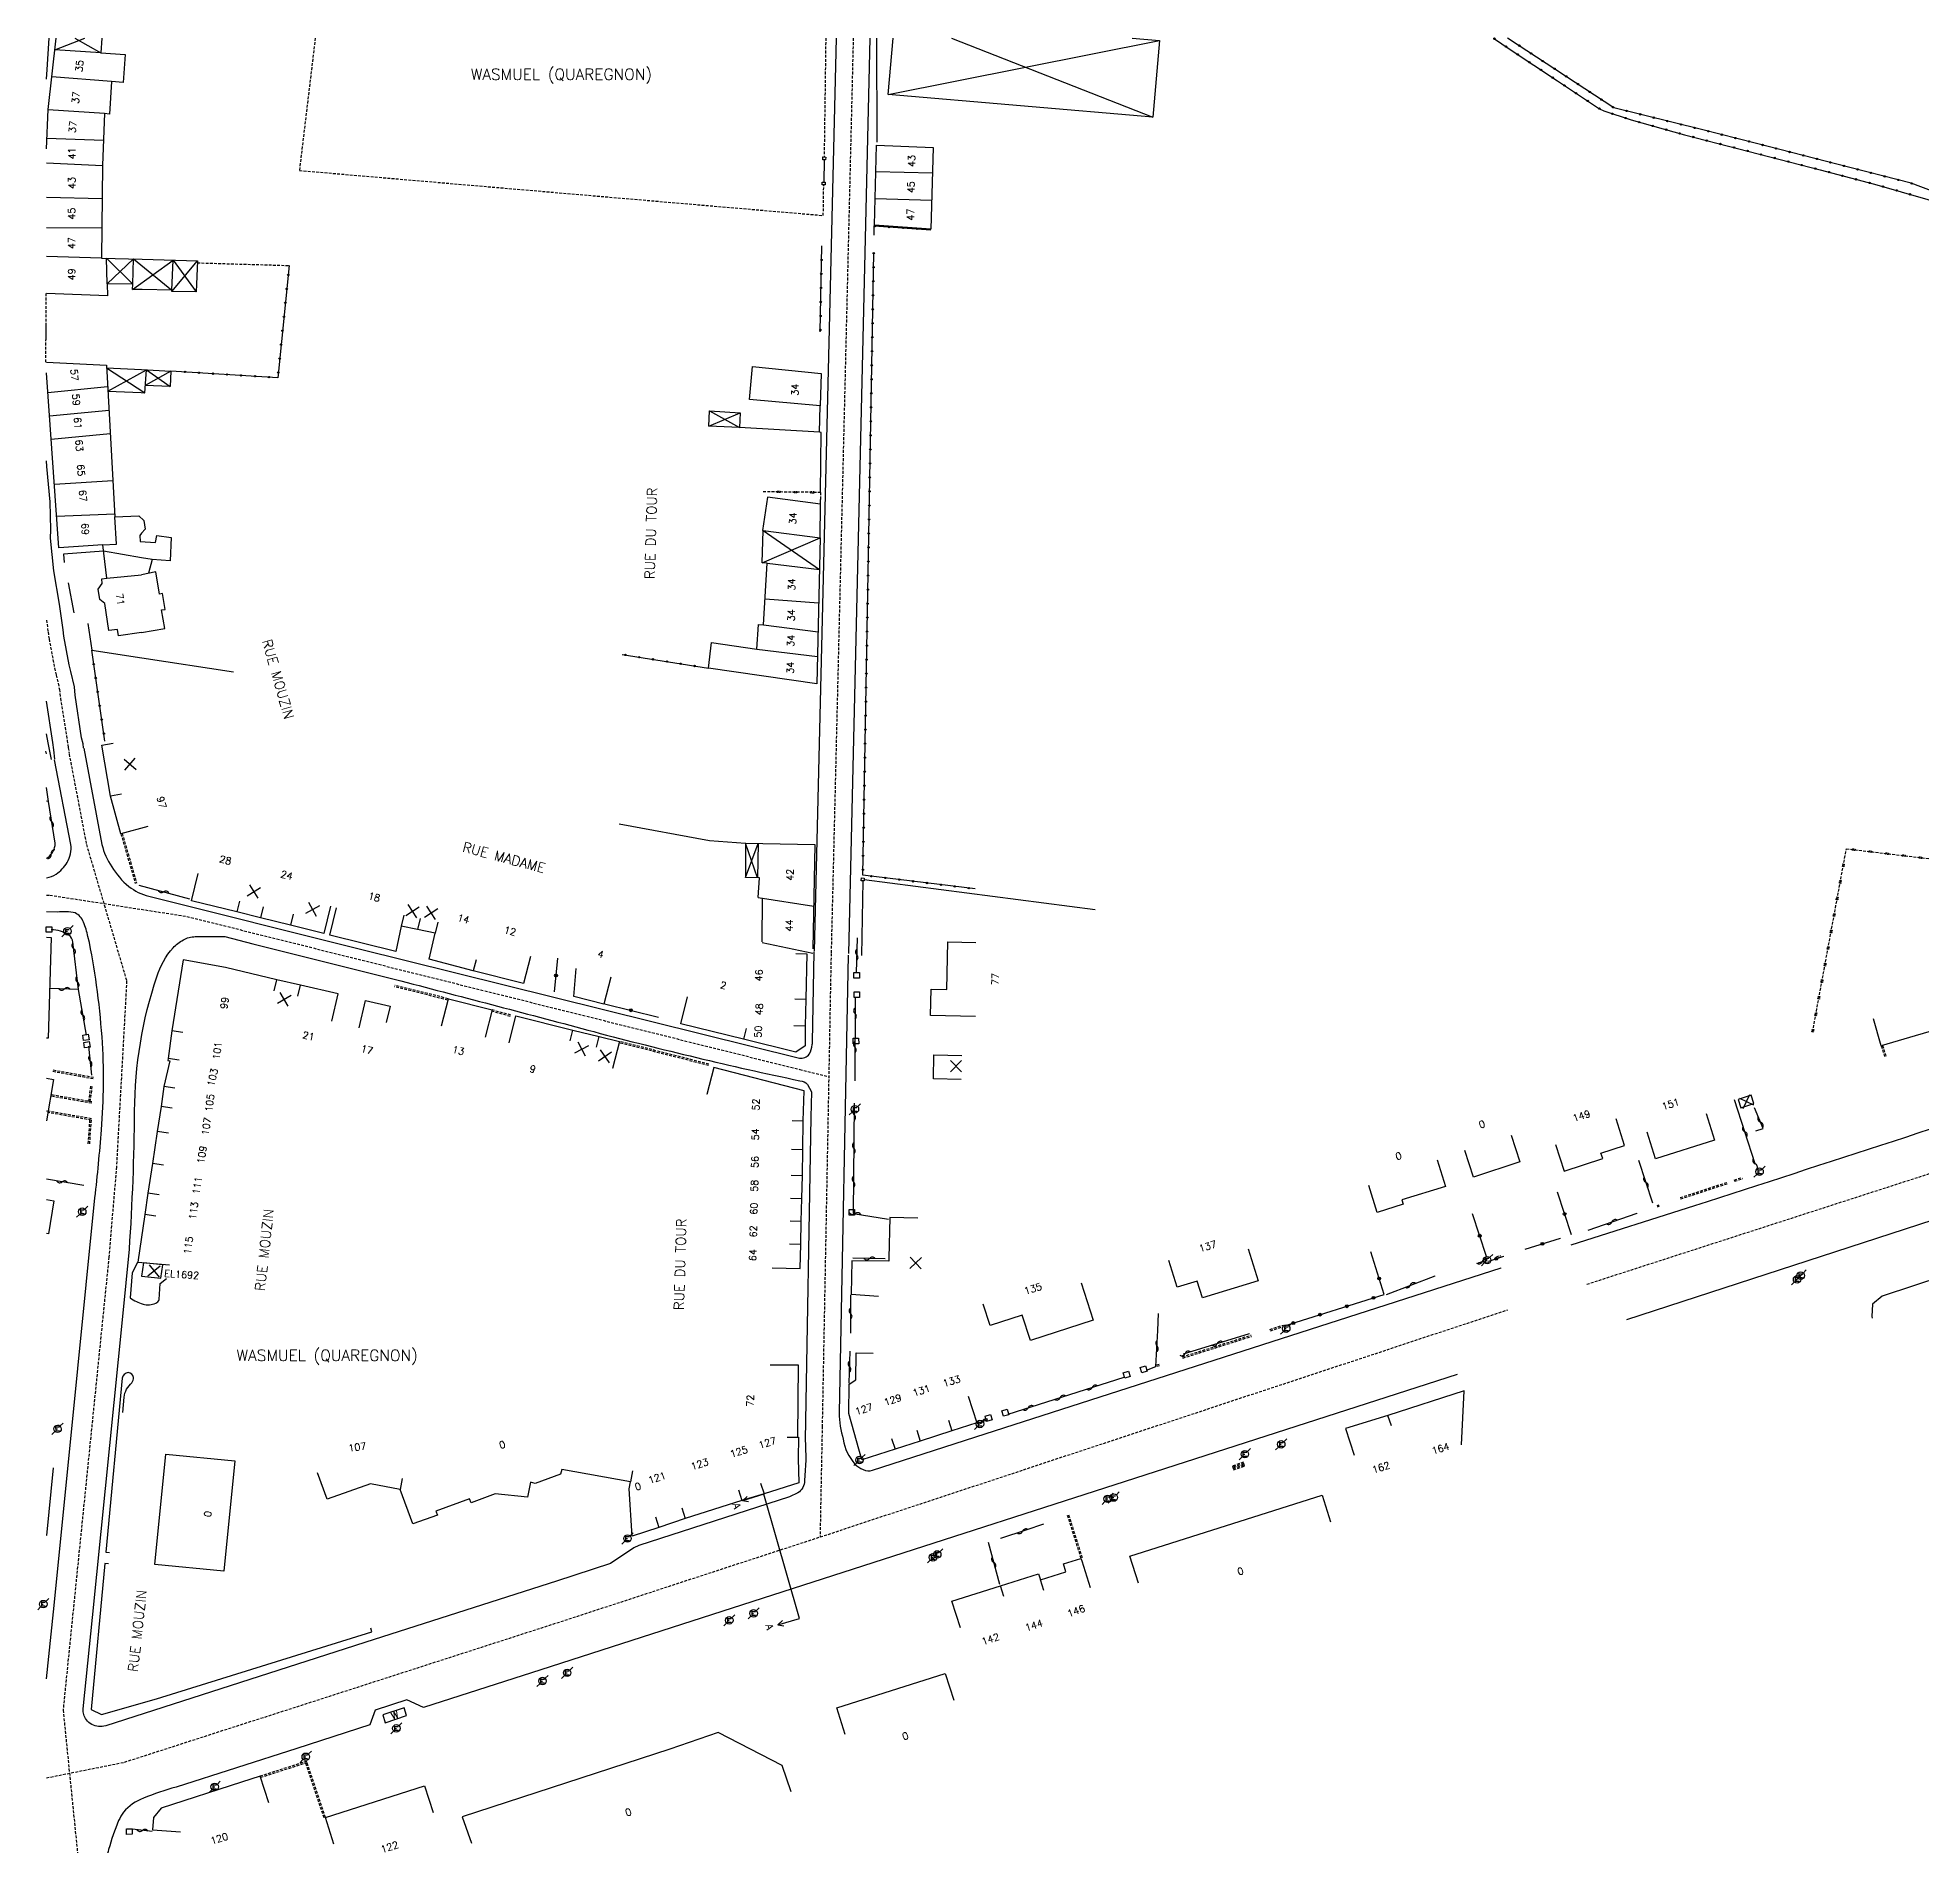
# Model space of a CAD drawing. Header units: millimetres. Extents: x 112998 to 114000, y 125000 to 126000.
# Drawn here: x 112998.4 to 113334.6, y 125677.4 to 126000.1 of the extents above; entities that cross this region are included whole.
import ezdxf
from ezdxf.enums import TextEntityAlignment as Align

# ---------------------------------------------------------------- set-up
doc = ezdxf.new("R2010")
doc.units = ezdxf.units.MM
doc.linetypes.add('DASHED', pattern=[0.75, 0.5, -0.25])
doc.layers.get('0').update_dxf_attribs({"linetype": 'CONTINUOUS'})
for name, color, linetype in [('W0001', 6, 'DASHED'), ('W0008', 7, 'CONTINUOUS'), ('W0100', 7, 'CONTINUOUS'), ('W0112', 1, 'DASHED'), ('W0310', 3, 'CONTINUOUS'), ('W0322', 7, 'CONTINUOUS'), ('W0471', 7, 'CONTINUOUS'), ('W0980', 7, 'CONTINUOUS'), ('W0984', 7, 'CONTINUOUS'), ('W0989', 7, 'CONTINUOUS'), ('W0991', 7, 'CONTINUOUS'), ('W1102', 7, 'CONTINUOUS')]:
    doc.layers.add(name, color=color, linetype=linetype)
doc.styles.get("Standard").update_dxf_attribs({"font": 'romans.shx', "width": 0.85})

# ---------------------------------------------------------------- blocks, each defined once
blk = doc.blocks.new('t991o')
at = {"color": 0, "linetype": 'Continuous'}
for p, q in [((-1, 1), (1, -1)), ((-1, -1), (1, 1))]:
    blk.add_line(p, q, dxfattribs=at)
blk = doc.blocks.new('t310o')
at = {"color": 0, "linetype": 'Continuous'}
for centre, start, end in [((-0.5, 0.38), 216.8699, 323.1304), ((0.5, -0.37), 36.8699, 143.1303)]:
    blk.add_arc(centre, 0.625, start, end, dxfattribs=at)
blk = doc.blocks.new('t322o')
at = {"color": 0, "linetype": 'Continuous'}
for radius in [0.25, 0.15]:
    blk.add_circle((0, 0), radius, dxfattribs=at)
blk = doc.blocks.new('T471')
for p, q in [((-0.333334, 0.333334), (-0.333334, -0.333334)), ((-0.333334, 0.333334), (0.333334, 0.333334)), ((-0.333334, 0), (0, 0)), ((0.500001, 0.500001), (1.000002, 1.000002)), ((-0.500001, -0.500001), (-1.000002, -1.000002)), ((-0.333334, -0.333334), (0.333334, -0.333334))]:
    blk.add_line(p, q)
blk.add_ellipse((0, 0), major_axis=(0.471405, 0.471405), ratio=1, start_param=5.4977871438, end_param=11.780972451)
blk = doc.blocks.new('t112o')
at = {"color": 0, "linetype": 'Continuous'}
for p, q in [((-0.5, 0.5), (0.5, 0.5)), ((-0.5, -0.5), (-0.5, 0.5)), ((0.5, 0.5), (0.5, -0.5)), ((0.5, -0.5), (-0.5, -0.5))]:
    blk.add_line(p, q, dxfattribs=at)
blk = doc.blocks.new('OH01')
at = {"layer": 'W0322', "color": 0}
for radius in [0.25, 0.15]:
    blk.add_circle((0, 0), radius, dxfattribs=at)
blk = doc.blocks.new('OH02')
at = {"layer": 'W0112', "color": 0}
for p, q in [((-0.5, 0.25), (0.5, 0.25)), ((-0.5, -0.25), (-0.5, 0.25)), ((0.5, 0.25), (0.5, -0.25)), ((0.5, -0.25), (-0.5, -0.25))]:
    blk.add_line(p, q, dxfattribs=at)

msp = doc.modelspace()

# ---------------------------------------------------------------- linework, layer by layer
at = {"layer": 'W0001'}
for points in [[(113143.89, 126000), (113139.95, 125836.72)], [(113000, 125896.17), (113000.28, 125894.05)], [(113000.28, 125894.05), (113000.46, 125892.79)], [(113000.46, 125892.79), (113001.43, 125887.61)], [(113001.43, 125887.61), (113001.71, 125886.34)], [(113001.71, 125886.34), (113002.32, 125883.78)], [(113002.32, 125883.78), (113002.49, 125882.21)], [(113002.49, 125882.21), (113003.71, 125874.68)], [(113003.71, 125874.68), (113003.86, 125873.37)], [(113004.04, 125872.26), (113007.12, 125856.12), (113014.3, 125831.77), (113012.47, 125798.6), (113011.13, 125782.51), (113002.96, 125701.71), (113005.54, 125676.13), (113003.25, 125661.88), (113003.25, 125661.88)], [(113003.86, 125873.37), (113004.06, 125872.36)], [(113000, 125847.1), (113000.6, 125847.09), (113025.04, 125843.29), (113134.34, 125815.99), (113139.53, 125814.7), (113139.53, 125814.7)], [(113139.94, 125836.68), (113138.35, 125752.33), (113137.97, 125732.58), (113137.97, 125732.58)], [(113274.74, 125777.67), (113418.38, 125824.05), (113418.38, 125824.05)], [(113000, 125689.61), (113013.93, 125692.41), (113089.58, 125716.79), (113137.97, 125732.58), (113260.62, 125773.1)]]:
    msp.add_lwpolyline(points, dxfattribs=at)
at = {"layer": 'W0008'}
for points in [[(113000, 125992.67), (113000.15, 125994.41), (113000.5, 126000)], [(113140.83, 126000), (113136.94, 125837.08)], [(113146.85, 126000), (113143.04, 125836.65)], [(113006.59, 125873.37), (113006.54, 125874.07), (113006.23, 125875.13), (113005.13, 125882.79), (113005, 125884.22), (113004.34, 125886.97), (113004.07, 125888.19), (113003.11, 125893.29), (113002.95, 125894.42), (113002.35, 125899.02), (113001.33, 125904.93), (113000.73, 125910.8), (113000.75, 125912.23), (113000.66, 125917.25), (113000.08, 125923.54), (113000, 125924.57)], [(113001.49, 125871.35), (113001.29, 125873.01), (113001.14, 125874.32), (113000, 125881.67)], [(113000.9, 125871.26), (113000.31, 125874.25), (113000, 125875.86)], [(113418.32, 125815.72), (113281.83, 125771.3)], [(113000, 125732.88), (113000.05, 125732.87), (113001.24, 125744.89), (113001.24, 125744.89)], [(113131.27, 125717.68), (113130.45, 125716.92), (113134.29, 125718.02), (113127.94, 125740.23), (113124.13, 125739.04), (113124.96, 125739.79), (113124.96, 125739.79)], [(113125.23, 125738.83), (113124.13, 125739.04), (113124.13, 125739.04)], [(113011.05, 125727.79), (113010.4, 125727.86), (113007.96, 125701.83), (113009.81, 125700.89), (113019.61, 125703.69), (113058.05, 125715.68), (113057.86, 125716.29), (113057.86, 125716.29)], [(113130.45, 125716.92), (113131.54, 125716.71), (113131.54, 125716.71)]]:
    msp.add_lwpolyline(points, dxfattribs=at)
for points in [[(113000, 125850.18, 0.100964), (113001.7, 125850.84, 0.1269), (113003.67, 125852.92, 0.1744), (113004.33, 125856.14), (113001.44, 125871.22), (113001.44, 125871.22)], [(113006.65, 125873.29), (113009.9, 125856.11, 0.0958), (113011.64, 125852.14, 0.0848), (113014.68, 125848.65, 0.1037), (113018.25, 125846.89), (113055.53, 125837.55), (113134.31, 125818, 0.2774), (113136.05, 125818.72, 0.1194), (113136.58, 125820.42, 0.0402), (113136.64, 125820.84), (113136.93, 125836.98), (113136.93, 125836.98)], [(113000, 125707.3), (113001.27, 125719.24), (113004.05, 125747.12), (113008.65, 125793.09, 0.007), (113009.82, 125805.22, 0.0156), (113010.16, 125813.3, 0.0198), (113009.91, 125821.8, 0.0155), (113008.94, 125831, 0.0264), (113007.4, 125839.69, 0.0465), (113006.61, 125842.26, 0.1912), (113005.13, 125843.92, 0.0823), (113001.95, 125844.07), (113000, 125844.11)], [(113036.82, 125838.42), (113063.23, 125831.77, -0.0024), (113097.62, 125822.73, 0.0131), (113134.37, 125813.98, -0.213), (113135.75, 125813.3), (113136.47, 125812.02), (113136.34, 125807.48), (113135.32, 125749.91, -0.0418), (113135.2, 125742.64, -0.2405), (113134.03, 125740.44), (113132.51, 125739.75), (113105.68, 125731.07), (113104.73, 125730.66), (113100.57, 125727.82), (113090.99, 125724.7), (113058.44, 125714.29), (113010.58, 125698.86, -0.0611), (113009.28, 125698.76, -0.2063), (113007.13, 125699.96, -0.1871), (113006.54, 125701.94), (113008.18, 125718.2), (113013.62, 125771.94), (113014.79, 125783.9, 0.0148), (113015.72, 125808.54, -0.0788), (113019.67, 125832.54, -0.1066), (113022.58, 125837.7, -0.0763), (113024.41, 125839.1, -0.1232), (113026.54, 125839.69), (113031.83, 125839.69), (113036.82, 125838.42), (113036.82, 125838.42)], [(113142.96, 125836.39), (113141.37, 125754.76, 0.0664), (113142.12, 125750.01, 0.1441), (113144.19, 125745.57, 0.0954), (113145.67, 125744.6, 0.1746), (113147.3, 125744.48), (113167.4, 125750.96), (113259.43, 125780.62), (113259.43, 125780.62)], [(113271.96, 125784.69), (113294.02, 125791.72, 0.0015), (113364.76, 125814.81, -0.0003), (113418.44, 125832.39), (113418.44, 125832.39)], [(113016.26, 125781.52), (113015.26, 125779.69), (113014.92, 125775.22, 0.0741), (113017.22, 125774.11, 0.182), (113019.48, 125774.31, 0.2574), (113020.1, 125774.96), (113020.3, 125777.78), (113021.43, 125778.69), (113021.43, 125778.69)], [(113251.6, 125761.54), (113088.17, 125708.88), (113067.27, 125702.15), (113064.28, 125703.54), (113058.6, 125701.68), (113057.68, 125699.06), (113044.66, 125694.87), (113023.12, 125687.96, 0.026), (113017.28, 125685.97, 0.1258), (113013.75, 125683.5, 0.0546), (113012.87, 125681.98, 0.0359), (113011.09, 125676.81, 0.0001), (113010.29, 125674.1, 0.016), (113008.64, 125667.94, 0.0178), (113007.01, 125658.8), (113007.01, 125658.8)], [(113013.59, 125754.79), (113013.84, 125757.52, -0.1102), (113014.3, 125758.96, -0.0586), (113015.23, 125760.08, 0.168), (113015.54, 125761.05, 0.3228), (113014.59, 125761.9, 0.3495), (113013.51, 125760.91), (113010.59, 125729.88), (113011.24, 125729.82), (113011.24, 125729.82)]]:
    msp.add_lwpolyline(points, format="xyb", dxfattribs=at)
at = {"layer": 'W0100'}
for points in [[(113009.88, 126000), (113009.72, 125997.33), (113014.03, 125997.04), (113013.66, 125992.06), (113011.57, 125992.22), (113011.26, 125986.43), (113010.34, 125986.52), (113009.97, 125977.29), (113009.79, 125960.75), (113017.05, 125960.54), (113026.91, 125960.25), (113026.71, 125954.69), (113022.37, 125954.79), (113022.38, 125955.01), (113017.06, 125955.13), (113015.35, 125955.16), (113015.38, 125956.1), (113010.82, 125956.16), (113010.86, 125954.03), (113000, 125954.42)], [(113000, 125980.23), (113000.31, 125987.22), (113001.72, 126000)], [(113001.49, 125997.88), (113006.86, 126000)], [(113005.03, 126000), (113009.72, 125997.33)], [(113150.15, 125989.93), (113151, 126000)], [(113161.41, 126000), (113197.32, 125985.9), (113150.15, 125989.93), (113198.51, 125999.55), (113197.32, 125985.9)], [(113193.67, 126000), (113198.51, 125999.55)], [(113009.72, 125997.33), (113001.49, 125997.88)], [(113011.57, 125992.22), (113000.96, 125993.05)], [(113010.34, 125986.52), (113000.31, 125987.16)], [(113000.08, 125982.11), (113010.15, 125981.8)], [(113000, 125977.72), (113009.97, 125977.23)], [(113138.69, 125978.28), (113138.64, 125974.28)], [(113158.04, 125975.87), (113147.94, 125976.12)], [(113000, 125971.58), (113009.91, 125971.38)], [(113147.82, 125971.36), (113157.9, 125971.05)], [(113000, 125966.18), (113009.85, 125966.11)], [(113009.79, 125960.75), (113000, 125961.03)], [(113010.82, 125956.16), (113010.73, 125960.72)], [(113010.82, 125956.16), (113015.49, 125960.58)], [(113015.35, 125955.16), (113022.6, 125960.38)], [(113015.38, 125956.1), (113015.49, 125960.58)], [(113015.49, 125960.58), (113022.38, 125955.01)], [(113022.37, 125954.79), (113026.91, 125960.25)], [(113022.38, 125955.01), (113022.6, 125960.38)], [(113022.6, 125960.38), (113026.71, 125954.69)], [(112999.86, 125948.84), (112999.87, 125946.15)], [(113000, 125942.16), (113010.7, 125941.61), (113012.21, 125914.58)], [(113010.02, 125909.56), (113002.2, 125909.04), (113000, 125940.29)], [(113010.72, 125941.17), (113017.53, 125936.71)], [(113010.72, 125941.17), (113016.93, 125940.86), (113022.2, 125940.59), (113022.08, 125937.83), (113017.62, 125938)], [(113010.96, 125936.99), (113017.81, 125940.81)], [(113010.96, 125936.99), (113016.9, 125936.74), (113017.53, 125936.71), (113017.81, 125940.81)], [(113022.2, 125940.59), (113017.62, 125938)], [(113017.81, 125940.81), (113022.08, 125937.83)], [(113000.25, 125936.77), (113010.91, 125937.85)], [(113000.54, 125932.58), (113011.15, 125933.59)], [(113118.14, 125930.76), (113123.74, 125933.15)], [(113118.26, 125933.47), (113123.59, 125930.49)], [(113000.84, 125928.42), (113011.38, 125929.47)], [(113001.4, 125920.42), (113011.85, 125921.06)], [(113137.99, 125910.86), (113138.05, 125916.85), (113128.58, 125918.08), (113127.7, 125912.16)], [(113001.8, 125914.72), (113012.18, 125915.11)], [(113012.21, 125914.58), (113016.47, 125914.73), (113017.36, 125913.9), (113017.59, 125912.36), (113016.96, 125911.65), (113016.63, 125911.27), (113016.72, 125910.17), (113019.45, 125909.99), (113019.66, 125911.24), (113022.26, 125910.92), (113022.04, 125906.71), (113018.87, 125906.96), (113016.96, 125907.29), (113010.16, 125908.46)], [(113012.49, 125909.7), (113012.21, 125914.58)], [(113127.7, 125912.16), (113127.83, 125912.14)], [(113127.83, 125912.14), (113137.86, 125905.19)], [(113010.02, 125909.56), (113012.49, 125909.7)], [(113010.78, 125903.66), (113010.02, 125909.56)], [(113127.67, 125906.4), (113137.99, 125910.86)], [(113021.08, 125894.65), (113020.53, 125897.96), (113021.16, 125898.07), (113020.69, 125900.89), (113020.17, 125900.8), (113019.51, 125904.79), (113016.96, 125904.24)], [(113018.87, 125906.96), (113018.22, 125904.51)], [(113128.54, 125906.31), (113137.86, 125905.19)], [(113009.19, 125901.65), (113009.95, 125902.68)], [(113009.49, 125899.81), (113009.19, 125901.65)], [(113009.85, 125903.52), (113010.78, 125903.66)], [(113009.95, 125902.68), (113009.85, 125903.52)], [(113010.78, 125903.66), (113016.96, 125904.24)], [(113010.41, 125899.09), (113009.49, 125899.81)], [(113011.12, 125894.27), (113010.41, 125899.09)], [(113128.17, 125899.97), (113137.72, 125899.21)], [(113012.69, 125894.49), (113011.12, 125894.27)], [(113012.86, 125893.36), (113012.69, 125894.49)], [(113016.96, 125893.96), (113021.08, 125894.65)], [(113127.9, 125895.32), (113137.61, 125894.09)], [(113016.96, 125893.96), (113012.86, 125893.36)], [(113126.67, 125890.95), (113137.51, 125889.68)], [(113018.08, 125859.35), (113013.26, 125858.03), (113011.42, 125864.75), (113009.89, 125873.85), (113011.87, 125874.18), (113011.87, 125874.18)], [(113102.13, 125859.83), (113118.26, 125856.82), (113124.67, 125856.33), (113124.67, 125850.23), (113126.94, 125856.29), (113126.82, 125850.19), (113124.67, 125856.33), (113137.02, 125856.11), (113136.71, 125837.49)], [(113050.67, 125845.1), (113049.45, 125840.25), (113043.53, 125841.74), (113038.16, 125843.05), (113033.96, 125844.09), (113025.84, 125846.08), (113027.06, 125850.93), (113027.06, 125850.93)], [(113127.16, 125850.18), (113124.67, 125850.23)], [(113126.94, 125846.65), (113127.16, 125850.18)], [(113086.3, 125836.16), (113085.08, 125831.31), (113076.13, 125833.58), (113068.24, 125835.67), (113069.35, 125840.32), (113066.17, 125840.97), (113063.27, 125841.57), (113062.28, 125837.03), (113050.53, 125839.97), (113051.74, 125844.82), (113051.74, 125844.82)], [(113126.94, 125846.65), (113136.84, 125845.1)], [(113127.63, 125838.74), (113127.71, 125846.53)], [(113000, 125839.57), (113000.86, 125839.55), (113000.31, 125821.58), (113000, 125821.59)], [(113127.63, 125838.65), (113136.7, 125836.72)], [(113165.7, 125825.43), (113157.7, 125825.63), (113157.82, 125830.33), (113160.56, 125830.26), (113160.78, 125838.77), (113165.78, 125838.64), (113165.78, 125838.64)], [(113050.88, 125824.6), (113052.02, 125829.47), (113045.29, 125831.01), (113041.06, 125831.99), (113031.93, 125834.15), (113024.39, 125835.56), (113022.34, 125822.86), (113021.7, 125817.97), (113021.66, 125817.57), (113021.99, 125817.53), (113020.93, 125812.96), (113020.44, 125809.37), (113019.77, 125804.92), (113018.9, 125799.23), (113018.09, 125793.89), (113017.54, 125790.11), (113016.27, 125781.63), (113021.93, 125781.16), (113021.93, 125781.16)], [(113100.64, 125832.47), (113099.43, 125827.62), (113094.06, 125829), (113094.46, 125833.99), (113094.46, 125833.99)], [(113133.64, 125836.68), (113135.64, 125836.64), (113135.46, 125828.52), (113135.32, 125823.78), (113135.33, 125820.23), (113133.67, 125819.09), (113124.31, 125821.38), (113113.12, 125824.11), (113114.31, 125828.97), (113114.31, 125828.97)], [(113356.76, 125834.11), (113358.18, 125829.31), (113353.34, 125827.89), (113327.26, 125820.2), (113325.85, 125825), (113325.85, 125825)], [(113055.78, 125823.44), (113056.92, 125828.3), (113061.28, 125827.28), (113060.6, 125824.36), (113060.6, 125824.36)], [(113070.43, 125823.75), (113071.68, 125828.6), (113079.47, 125826.6), (113078.26, 125821.75), (113078.26, 125821.75)], [(113082.54, 125820.73), (113083.74, 125825.58), (113093.87, 125823.02), (113098.6, 125821.89), (113102.19, 125821), (113100.98, 125816.14), (113100.98, 125816.14)], [(113163.17, 125814.21), (113158.18, 125814.34), (113158.28, 125818.58), (113163.28, 125818.45), (113163.28, 125818.45)], [(113000, 125814.42), (113001.28, 125814.2), (113000, 125806.84)], [(113129.43, 125780.6), (113134.43, 125780.5), (113134.53, 125784.84), (113134.62, 125788.95), (113134.71, 125792.97), (113134.82, 125797.06), (113134.88, 125801.7), (113134.97, 125806.83), (113135.11, 125812.18), (113119.02, 125816.33), (113117.77, 125811.49), (113117.77, 125811.49)], [(113304.53, 125809.92), (113304.04, 125811.38), (113301.74, 125810.63), (113302.23, 125809.17), (113304.53, 125809.92), (113304.53, 125809.92)], [(113269.17, 125802.62), (113270.71, 125797.86), (113277.58, 125800.08), (113277.26, 125801.06), (113281.48, 125802.43), (113279.94, 125807.19), (113279.94, 125807.19)], [(113296, 125808.14), (113297.51, 125803.38), (113286.99, 125800.03), (113285.47, 125804.79), (113285.47, 125804.79)], [(113261.24, 125804.24), (113262.8, 125799.49), (113254.55, 125796.78), (113252.99, 125801.53), (113252.99, 125801.53)], [(113248.02, 125799.88), (113249.5, 125795.1), (113241.73, 125792.7), (113241.97, 125791.93), (113237.32, 125790.49), (113235.84, 125795.27), (113235.84, 125795.27)], [(113000, 125792.79), (113001.33, 125792.57), (113000.33, 125786.65), (113000, 125786.71)], [(113155.43, 125789.46), (113150.43, 125789.59), (113150.26, 125782.31), (113150.25, 125781.79), (113143.66, 125781.84), (113143.51, 125775.88), (113148.41, 125775.55), (113148.41, 125775.55)], [(113214.36, 125784.01), (113216.11, 125778.27), (113206.16, 125775.25), (113205.25, 125778.24), (113201.65, 125777.14), (113200.19, 125781.92), (113200.19, 125781.92)], [(113356.53, 125779.87), (113354.99, 125784.63), (113327.4, 125775.53), (113325.69, 125774.1), (113325.57, 125771.9), (113325.65, 125771.62), (113325.65, 125771.62)], [(113017.29, 125781.46), (113016.92, 125779.12), (113020.41, 125778.77), (113020.78, 125781.12), (113017.29, 125781.46), (113017.29, 125781.46)], [(113184.55, 125777.91), (113186.69, 125771.25), (113175.48, 125767.65), (113174.03, 125772.15), (113168.29, 125770.31), (113167.07, 125774.12), (113167.07, 125774.12)], [(113164.39, 125757.7), (113165.93, 125752.94), (113161.48, 125751.52), (113155.84, 125749.7), (113151.35, 125748.23), (113145.45, 125746.34), (113143.08, 125754.6), (113143.19, 125759.86), (113144.34, 125760.6), (113144.43, 125765.46), (113147.43, 125765.4), (113147.43, 125765.4)], [(113129.06, 125763.27), (113134.06, 125763.3), (113133.95, 125750.39), (113134.1, 125750.39), (113134.09, 125746.61), (113134.18, 125742.21), (113127.99, 125740.3), (113124.04, 125739.07), (113113.93, 125735.85), (113109.23, 125734.29), (113104.46, 125732.74), (113103.9, 125741.16), (113104.14, 125742.4), (113091.92, 125744.64), (113091.68, 125743.77), (113087.18, 125742.13), (113086.3, 125742.34), (113085.81, 125739.71), (113080.03, 125740.28), (113075.72, 125738.69), (113075.46, 125739.39), (113069.46, 125737.2), (113069.72, 125736.5), (113065.37, 125734.92), (113063.09, 125741.07), (113057.77, 125742.07), (113050.07, 125739.32), (113048.36, 125744.03), (113048.36, 125744.03)], [(113252.36, 125749), (113252.83, 125758.63), (113239.27, 125754.28), (113231.69, 125751.91), (113233.21, 125747.15), (113233.21, 125747.15)], [(113019.32, 125727.69), (113021.31, 125747.37), (113033.62, 125746.19), (113031.63, 125726.51), (113019.32, 125727.69), (113019.32, 125727.69)], [(113194.76, 125724.36), (113193.24, 125729.13), (113227.51, 125740.05), (113229.03, 125735.28), (113229.03, 125735.28)], [(113163, 125716.38), (113161.5, 125721.15), (113170.17, 125723.85), (113176.95, 125725.99), (113177.28, 125724.93), (113181.83, 125726.39), (113181.39, 125727.79), (113184.5, 125728.76), (113184.64, 125728.32), (113186.13, 125723.54), (113186.13, 125723.54)], [(113142.46, 125697.35), (113140.95, 125702.12), (113160.3, 125708.25), (113161.81, 125703.48), (113161.81, 125703.48)], [(113064.23, 125700.73), (113063.8, 125702.11), (113060, 125700.84), (113060.43, 125699.45), (113064.23, 125700.73), (113064.23, 125700.73)], [(113132.82, 125687.09), (113131.2, 125691.82), (113119.82, 125697.68), (113111.16, 125694.72), (113074.17, 125682.66), (113075.79, 125677.93), (113075.79, 125677.93)], [(113039.64, 125685.13), (113038.11, 125689.88), (113034.81, 125688.82), (113020.48, 125684.21), (113019.06, 125682.53), (113018.91, 125680.35), (113023.89, 125679.99), (113023.89, 125679.99)], [(113051.28, 125677.77), (113049.76, 125682.53), (113067.44, 125688.19), (113068.96, 125683.43), (113068.96, 125683.43)]]:
    msp.add_lwpolyline(points, dxfattribs=at)
for points in [[(113147.7, 125966.64), (113148.06, 125980.91), (113158.17, 125980.48), (113157.76, 125965.89)], [(113138, 125934.37), (113125.36, 125935.54), (113125.93, 125941.37), (113138.19, 125940.16)], [(113118.14, 125930.76), (113118.26, 125933.47), (113123.74, 125933.15), (113123.59, 125930.49)], [(113137.39, 125884.79), (113118.06, 125887.58), (113118.64, 125892.18), (113126.67, 125890.95), (113126.99, 125895.39), (113127.9, 125895.32), (113128.54, 125906.31), (113127.67, 125906.4), (113127.83, 125912.14), (113137.99, 125910.86)]]:
    msp.add_lwpolyline(points, close=True, dxfattribs=at)
at = {"layer": 'W0112'}
for p, q in [((113013.26, 125858.03), (113015.84, 125849.16)), ((113013.5, 125858.1), (113016.08, 125849.23)), ((113071.57, 125828.36), (113062.08, 125830.74)), ((113071.63, 125828.61), (113062.14, 125830.99)), ((113082.73, 125825.45), (113079.4, 125826.36)), ((113082.8, 125825.69), (113079.47, 125826.6)), ((113118.09, 125816.69), (113102.13, 125820.76)), ((113118.16, 125816.93), (113102.19, 125821)), ((113327.26, 125820.2), (113327.84, 125818.23)), ((113327.5, 125820.27), (113328.08, 125818.3)), ((113006.08, 125814.71), (113001.16, 125815.6)), ((113006.13, 125814.96), (113001.21, 125815.84)), ((113008.35, 125814.3), (113006.08, 125814.71)), ((113008.4, 125814.55), (113006.13, 125814.96)), ((113008.06, 125809.96), (113000.76, 125811.22)), ((113008.1, 125810.2), (113000.81, 125811.47)), ((113007.56, 125810.27), (113007.93, 125813.1)), ((113007.81, 125810.24), (113008.18, 125813.07)), ((113007.98, 125806.95), (113000.25, 125808.3)), ((113008.02, 125807.2), (113000.3, 125808.54)), ((113007.46, 125802.73), (113007.77, 125807.22)), ((113007.71, 125802.71), (113008.02, 125807.2)), ((113291.37, 125793.13), (113299.78, 125795.87)), ((113291.45, 125792.89), (113299.85, 125795.63)), ((113301, 125796.26), (113302.45, 125796.77)), ((113301.09, 125796.03), (113302.54, 125796.53)), ((113287.26, 125791.72), (113287.63, 125791.86)), ((113287.35, 125791.49), (113287.72, 125791.63)), ((113258.65, 125782.59), (113259.39, 125782.82)), ((113258.72, 125782.35), (113259.46, 125782.59)), ((113218.21, 125769.62), (113220.56, 125770.37)), ((113218.29, 125769.38), (113220.63, 125770.13)), ((113202.59, 125764.73), (113214.88, 125768.6)), ((113202.67, 125764.49), (113214.95, 125768.36)), ((113197.98, 125763.29), (113198.64, 125763.47)), ((113198.05, 125763.05), (113198.71, 125763.23)), ((113213.48, 125745.91), (113211.54, 125745.24)), ((113211.54, 125745.24), (113211.73, 125744.57)), ((113213.56, 125745.67), (113211.62, 125745.01)), ((113211.65, 125744.81), (113213.59, 125745.47)), ((113211.73, 125744.57), (113213.68, 125745.24)), ((113211.78, 125745.31), (113211.97, 125744.64)), ((113213.43, 125745.17), (113213.24, 125745.84)), ((113213.68, 125745.24), (113213.48, 125745.91)), ((113182.3, 125736.52), (113184.73, 125728.83)), ((113182.06, 125736.45), (113184.5, 125728.76)), ((113046.4, 125692.55), (113038.11, 125689.88)), ((113046.48, 125692.31), (113038.19, 125689.65)), ((113049.52, 125682.45), (113046.16, 125692.47)), ((113049.76, 125682.53), (113046.4, 125692.55))]:
    msp.add_line(p, q, dxfattribs=at)
for points in [[(113047.93, 126000), (113045.12, 125976.37), (113138.55, 125968.34), (113138.63, 125973.78)], [(113138.99, 126000), (113138.7, 125978.78)], [(113026.9, 125959.89), (113043.28, 125959.42)], [(113321.03, 125855.35), (113330.75, 125854.2), (113355.54, 125851.17), (113357.28, 125850.99), (113363.31, 125888.75), (113369.69, 125929.69), (113372.88, 125949.44), (113374.03, 125957.17), (113385.49, 125952.74), (113394.72, 125949.16), (113413.37, 125941.9), (113425.57, 125937.12)], [(112999.87, 125954.43), (112999.86, 125948.84)], [(112999.87, 125942.17), (112999.87, 125946.15)], [(113138.08, 125918.93), (113127.59, 125919.05)], [(113138.08, 125918.93), (113138.06, 125917.67)], [(112999.85, 125872.78), (112999.93, 125872.28)], [(113315, 125822.66), (113321.03, 125855.35)], [(113145.33, 125849.65), (113145.34, 125850.15)], [(113145.83, 125849.64), (113145.33, 125849.65)], [(113145.34, 125850.15), (113145.84, 125850.14)], [(113145.84, 125850.14), (113145.83, 125849.64)]]:
    msp.add_lwpolyline(points, dxfattribs=at)
for points in [[(113138.97, 125978.27), (113138.47, 125978.28), (113138.48, 125978.78), (113138.98, 125978.77)], [(113138.86, 125973.78), (113138.36, 125973.79), (113138.37, 125974.29), (113138.87, 125974.28)]]:
    msp.add_lwpolyline(points, close=True, dxfattribs=at)
at = {"layer": 'W0310'}
for points in [[(113137.86, 125929.68), (113123.59, 125930.49)], [(113010.16, 125908.46), (113003.03, 125907.93), (113003.18, 125906.45)], [(113003.87, 125902.78), (113004.85, 125897.45)], [(113007.38, 125895.55), (113008.08, 125890.77)], [(113008.08, 125890.77), (113017.03, 125889.41), (113033.35, 125886.93)], [(113000.37, 125863.82), (113000, 125863.83)], [(113016.48, 125848.87), (113025.52, 125846.44), (113025.52, 125846.44)], [(113145.58, 125849.65), (113145.35, 125836.3)], [(113145.84, 125849.89), (113187.07, 125844.51)], [(113144.59, 125839.48), (113144.44, 125833.24), (113144.44, 125833.24)], [(113005.68, 125830.27), (113000.58, 125830.42), (113000.58, 125830.42)], [(113144.21, 125828.88), (113144.15, 125813.97), (113144.15, 125813.97)], [(113008.07, 125814.96), (113007.56, 125820.12), (113007.56, 125820.12)], [(113304.74, 125799.16), (113301.09, 125810.59), (113301.09, 125810.59)], [(113144.07, 125810), (113143.87, 125790.31), (113150.16, 125789.26), (113150.16, 125789.26)], [(113304.86, 125805.02), (113306.2, 125805.46), (113304.63, 125809.14), (113304.63, 125809.14)], [(113286.48, 125792.14), (113284.02, 125799.76), (113284.02, 125799.76)], [(113006.64, 125795.29), (113000, 125796.41)], [(113274.95, 125787.32), (113283.69, 125790.33), (113283.69, 125790.33)], [(113149.61, 125782.21), (113143.83, 125782.33), (113143.83, 125782.33)], [(113255.34, 125781.49), (113256.79, 125781.9), (113256.79, 125781.9)], [(113239, 125775.84), (113247.68, 125779.19), (113247.68, 125779.19)], [(113143.41, 125775.76), (113143.43, 125768.92), (113143.43, 125768.92)], [(113196.2, 125762.33), (113197.88, 125762.99), (113198.23, 125769.43), (113198.31, 125772.43), (113198.31, 125772.43)], [(113202.81, 125765.23), (113214.54, 125768.87), (113214.54, 125768.87)], [(113143.29, 125765.74), (113143.12, 125760.04), (113143.12, 125760.04)], [(113171.54, 125754.48), (113192.23, 125761.07), (113192.23, 125761.07)], [(113166.13, 125752.93), (113167.81, 125753.5), (113167.81, 125753.5)], [(113177.83, 125734.84), (113174.65, 125733.79), (113170.15, 125732.32), (113170.15, 125732.32)], [(113167.97, 125731.68), (113169.98, 125724.19), (113169.98, 125724.19)], [(113018.83, 125680.02), (113015.32, 125680.47), (113015.32, 125680.47)]]:
    msp.add_lwpolyline(points, dxfattribs=at)
for points in [[(113000, 125853.63, 0.038813), (113000.22, 125853.82, 0.2494), (113001.54, 125856.33), (113000.37, 125863.82), (113000, 125866.28)], [(113007.11, 125822.08), (113005.68, 125830.27), (113004.72, 125838.7, 0.1821), (113003.99, 125839.95, 0.1589), (113000.81, 125840.89), (113000.81, 125840.89)]]:
    msp.add_lwpolyline(points, format="xyb", dxfattribs=at)
at = {"layer": 'W0322'}
for points in [[(113258.1, 126000), (113261.07, 125997.96), (113269.48, 125992.38), (113273.6, 125989.64), (113277, 125987.39), (113277.75, 125987), (113282.62, 125985.4), (113292.18, 125982.73), (113301.84, 125980.25), (113316.36, 125976.48), (113326.04, 125973.93), (113335.54, 125971.21), (113345.04, 125968.21), (113349.91, 125966.48), (113359.12, 125963.01), (113370.11, 125958.87)], [(113477.36, 125937.8), (113479.34, 125917.41), (113469.29, 125921.37), (113445.89, 125930.31), (113436.5, 125933.94), (113427.25, 125937.64), (113418.02, 125941.29), (113408.67, 125944.97), (113404.2, 125946.8), (113390.21, 125952.32), (113380.82, 125956.01), (113371.46, 125959.55), (113357.39, 125964.82), (113348.19, 125968.37), (113338.69, 125971.78), (113332.56, 125974.11), (113319.59, 125977.44), (113304.99, 125981.2), (113295.19, 125983.67), (113279.56, 125987.56), (113260.61, 126000)], [(113147.61, 125964.81), (113147.64, 125966.47), (113157.76, 125965.8)], [(113138.02, 125947.58), (113138.29, 125962.91)], [(113165.62, 125848.19), (113145.6, 125850.66), (113147.56, 125961.73)], [(113043.28, 125959.42), (113041.24, 125939.4), (113022.2, 125940.59)], [(113010.43, 125874.54), (113008.08, 125890.77)], [(113102.66, 125890.03), (113118.06, 125887.58)], [(113090.58, 125829.86), (113091.19, 125835.83), (113091.19, 125835.83)], [(113099.52, 125827.68), (113109.15, 125825.33), (113109.15, 125825.33)], [(113271.99, 125786.5), (113269.5, 125794.1), (113269.5, 125794.1)], [(113256.85, 125782.63), (113254.35, 125790.23), (113254.35, 125790.23)], [(113263.73, 125783.91), (113270.02, 125785.87), (113270.02, 125785.87)], [(113220.8, 125770.25), (113238.61, 125775.82), (113236.22, 125783.46), (113236.22, 125783.46)], [(113257.25, 125781.79), (113259.95, 125782.67), (113259.95, 125782.67)]]:
    msp.add_lwpolyline(points, dxfattribs=at)
at = {"layer": 'W0989'}
for points in [[(113148.04, 126000), (113148.08, 125981.4)], [(113138.08, 125918.93), (113138.2, 125929.63), (113137.86, 125929.68), (113138, 125934.37)], [(113138.05, 125916.85), (113138.06, 125917.67)]]:
    msp.add_lwpolyline(points, dxfattribs=at)
at = {"layer": 'W0991'}
msp.add_lwpolyline([(113010.73, 125960.72), (113015.38, 125956.1)], dxfattribs=at)
at = {"layer": 'W1102'}
for points in [[(113013.39, 125865.08), (113011.42, 125864.75), (113011.42, 125864.75)], [(113034.45, 125846.03), (113033.96, 125844.09), (113033.96, 125844.09)], [(113038.64, 125844.99), (113038.16, 125843.05), (113038.16, 125843.05)], [(113044.02, 125843.68), (113043.53, 125841.74), (113043.53, 125841.74)], [(113063.76, 125843.51), (113063.27, 125841.57), (113063.27, 125841.57)], [(113066.66, 125842.91), (113066.17, 125840.97), (113066.17, 125840.97)], [(113069.83, 125842.26), (113069.35, 125840.32), (113069.35, 125840.32)], [(113076.61, 125835.52), (113076.13, 125833.58), (113076.13, 125833.58)], [(113040.6, 125830.04), (113041.06, 125831.99), (113041.06, 125831.99)], [(113044.83, 125829.07), (113045.29, 125831.01), (113045.29, 125831.01)], [(113133.46, 125828.56), (113135.46, 125828.52), (113135.46, 125828.52)], [(113024.31, 125822.56), (113022.34, 125822.86), (113022.34, 125822.86)], [(113093.39, 125821.08), (113093.87, 125823.02), (113093.87, 125823.02)], [(113098.12, 125819.94), (113098.6, 125821.89), (113098.6, 125821.89)], [(113124.79, 125823.32), (113124.31, 125821.38), (113124.31, 125821.38)], [(113133.32, 125823.81), (113135.32, 125823.78), (113135.32, 125823.78)], [(113023.68, 125817.67), (113021.7, 125817.97), (113021.7, 125817.97)], [(113022.9, 125812.66), (113020.93, 125812.96), (113020.93, 125812.96)], [(113000, 125808.59), (113000.3, 125808.54), (113000.3, 125808.54)], [(113022.42, 125809.07), (113020.44, 125809.37), (113020.44, 125809.37)], [(113021.75, 125804.63), (113019.77, 125804.92), (113019.77, 125804.92)], [(113132.97, 125806.87), (113134.97, 125806.83), (113134.97, 125806.83)], [(113132.88, 125801.74), (113134.88, 125801.7), (113134.88, 125801.7)], [(113020.88, 125798.94), (113018.9, 125799.23), (113018.9, 125799.23)], [(113132.82, 125797.1), (113134.82, 125797.06), (113134.82, 125797.06)], [(113020.07, 125793.6), (113018.09, 125793.89), (113018.09, 125793.89)], [(113132.71, 125793.01), (113134.71, 125792.97), (113134.71, 125792.97)], [(113019.52, 125789.81), (113017.54, 125790.11), (113017.54, 125790.11)], [(113132.62, 125788.99), (113134.62, 125788.95), (113134.62, 125788.95)], [(113132.53, 125784.88), (113134.53, 125784.84), (113134.53, 125784.84)], [(113160.87, 125753.43), (113161.48, 125751.52), (113161.48, 125751.52)], [(113239.87, 125752.38), (113239.27, 125754.28), (113239.27, 125754.28)], [(113132.1, 125750.37), (113133.95, 125750.39), (113133.95, 125750.39)], [(113150.74, 125750.13), (113151.35, 125748.23), (113151.35, 125748.23)], [(113155.23, 125751.61), (113155.84, 125749.7), (113155.84, 125749.7)], [(113104.51, 125744.36), (113104.14, 125742.4), (113104.14, 125742.4)], [(113063.46, 125743.03), (113063.09, 125741.07), (113063.09, 125741.07)], [(113123.43, 125740.97), (113124.04, 125739.07), (113124.04, 125739.07)], [(113127.38, 125742.2), (113127.99, 125740.3), (113127.99, 125740.3)], [(113113.32, 125737.76), (113113.93, 125735.85), (113113.93, 125735.85)], [(113108.62, 125736.2), (113109.23, 125734.29), (113109.23, 125734.29)], [(113170.77, 125721.94), (113170.17, 125723.85), (113170.17, 125723.85)], [(113177.88, 125723.02), (113177.28, 125724.93), (113177.28, 125724.93)]]:
    msp.add_lwpolyline(points, dxfattribs=at)

# ---------------------------------------------------------------- block references
at = {"layer": 'W0112', "xscale": 0.5, "yscale": 0.5}
for p, rotation in [((113130.59, 125919.02), 179.3284146088436), ((113133.59, 125918.98), 179.3284146088436), ((113136.59, 125918.95), 179.3284146088436), ((113322.33, 125855.2), 353.2200693118195), ((113325.31, 125854.85), 353.2200693118195), ((113328.29, 125854.49), 353.2200693118195), ((113331.27, 125854.14), 353.0442793142129), ((113320.49, 125852.4), 79.54688018541506), ((113334.25, 125853.77), 353.0442793142129), ((113319.94, 125849.45), 79.54688018541506), ((113319.4, 125846.5), 79.54688018541506), ((113318.31, 125840.6), 79.54688018541506), ((113318.86, 125843.55), 79.54688018541506), ((113317.77, 125837.65), 79.54688018541506), ((113317.22, 125834.7), 79.54688018541506), ((113316.68, 125831.75), 79.54688018541506), ((113316.13, 125828.8), 79.54688018541506), ((113315.59, 125825.85), 79.54688018541506), ((113315.05, 125822.9), 79.54688018541506)]:
    msp.add_blockref('OH02', p, dxfattribs=dict(at, rotation=rotation))
at = {"layer": 'W0112'}
for p, rotation in [((113000.46, 125840.96), 0.1273999999999997), ((113144.52, 125832.78), 0.1273999999999997), ((113144.53, 125829.31), 0.1273999999999997), ((113007.03, 125821.7), 98.79720000000003), ((113007.22, 125820.4), 98.79720000000003), ((113144.36, 125821.07), 0.1273999999999997), ((113143.64, 125790.51), 0.1273999999999997), ((113192.64, 125761.52), 17.712), ((113195.67, 125762.48), 17.712), ((113168.02, 125753.81), 16.9023), ((113171.03, 125754.73), 16.9023), ((113014.78, 125680.03), 0.1273999999999997)]:
    msp.add_blockref('t112o', p, dxfattribs=dict(at, rotation=rotation))
at = {"layer": 'W0310'}
for p, rotation in [((113000.93, 125860.19), 98.87335356083275), ((113000.85, 125854.4), 50.43832982483853), ((113020.88, 125847.68), 344.9348310575145), ((113004.85, 125837.56), 96.50100196278086), ((113144.51, 125836.44), 268.5959412631292), ((113003.2, 125830.35), 178.2674917864956), ((113005.53, 125831.6), 96.50100196278086), ((113006.48, 125825.67), 99.88316233246678), ((113144.2, 125825.97), 269.7517982213547), ((113144.18, 125819.97), 269.7517982213547), ((113007.82, 125817.48), 95.65060622277954), ((113144.05, 125807.93), 269.4165304583173), ((113305.72, 125806.59), 113.1280304031666), ((113302.92, 125804.88), 107.6668553114019), ((113143.99, 125801.93), 269.4165304583173), ((113304.74, 125799.16), 107.6668553114019), ((113002.8, 125795.94), 170.3860288115773), ((113143.93, 125795.93), 269.4165304583173), ((113285.28, 125795.85), 107.8904818151261), ((113144.24, 125790.25), 350.5431439034281), ((113279.21, 125788.78), 19.02459532920644), ((113146.79, 125782.27), 178.8238863716301), ((113256.05, 125781.69), 15.68261388834557), ((113243.23, 125777.48), 21.09394044443748), ((113143.42, 125772.43), 270.1524243531885), ((113198.08, 125766.66), 86.9520238071698), ((113208.81, 125767.09), 17.25073298535825), ((113143.21, 125762.96), 268.2433996294644), ((113203.08, 125765.31), 17.25073298535825), ((113180.8, 125757.43), 17.67569152729356), ((113186.51, 125759.25), 17.67569152729356), ((113166.95, 125753.21), 19.00326768115296), ((113175.08, 125755.61), 17.67569152729356), ((113174.09, 125733.61), 198.0525841737598), ((113168.95, 125728.03), 285.0610549966321), ((113017.12, 125680.24), 172.7468053872874)]:
    msp.add_blockref('t310o', p, dxfattribs=dict(at, rotation=rotation))
at = {"layer": 'W0322', "yscale": 0.5}
for p, xscale, rotation in [((113258.26, 125999.89), 0.5, 325.5505446564076), ((113262.7, 125998.63), 0.4999999999999998, 146.7087966263577), ((113260.33, 125998.47), 0.5, 325.5505446564076), ((113262.4, 125997.08), 0.5, 326.3946168238052), ((113264.48, 125995.69), 0.5, 326.3946168238052), ((113264.79, 125997.26), 0.4999999999999998, 146.7087966263577), ((113266.88, 125995.88), 0.4999999999999998, 146.7087966263577), ((113266.56, 125994.31), 0.5, 326.3946168238052), ((113268.65, 125992.93), 0.5, 326.3946168238052), ((113268.97, 125994.51), 0.4999999999999998, 146.7087966263577), ((113271.06, 125993.14), 0.4999999999999998, 146.7087966263577), ((113273.15, 125991.77), 0.4999999999999998, 146.7087966263577), ((113270.73, 125991.54), 0.5, 326.4020166799987), ((113272.81, 125990.16), 0.5, 326.4020166799987), ((113274.9, 125988.78), 0.5, 326.6383034618009), ((113275.24, 125990.39), 0.4999999999999998, 146.7087966263577), ((113277.33, 125989.02), 0.4999999999999998, 146.7087966263577), ((113276.99, 125987.41), 0.5, 326.6383034618009), ((113279.3, 125986.49), 0.5, 341.7940516286934), ((113279.42, 125987.65), 0.4999999999999998, 146.7087966263577), ((113281.68, 125985.71), 0.5, 341.7940516286934), ((113281.82, 125986.99), 0.5, 166.0176849432461), ((113284.25, 125986.39), 0.5, 166.0176849432461), ((113286.67, 125985.79), 0.5, 166.0176849432461), ((113289.1, 125985.18), 0.5, 166.0176849432461), ((113284.07, 125984.99), 0.4999999999999999, 344.4107982304059), ((113286.48, 125984.32), 0.4999999999999999, 344.4107982304059), ((113288.89, 125983.65), 0.4999999999999999, 344.4107982304059), ((113291.29, 125982.97), 0.4999999999999999, 344.4107982304059), ((113291.53, 125984.58), 0.5, 166.0176849432461), ((113293.71, 125982.34), 0.4999999999999993, 345.6207249327496), ((113293.95, 125983.97), 0.5, 166.0176849432461), ((113296.13, 125981.71), 0.4999999999999993, 345.6207249327496), ((113296.38, 125983.37), 0.5, 165.8831715921809), ((113298.8, 125982.76), 0.5, 165.8831715921809), ((113301.23, 125982.15), 0.5, 165.8831715921809), ((113298.55, 125981.09), 0.4999999999999993, 345.6207249327496), ((113300.98, 125980.47), 0.4999999999999993, 345.6207249327496), ((113303.4, 125979.85), 0.5, 345.432501392045), ((113303.65, 125981.54), 0.5, 165.8831715921809), ((113305.82, 125979.22), 0.5, 345.432501392045), ((113306.07, 125980.92), 0.5, 165.5506564039472), ((113308.24, 125978.59), 0.5, 345.432501392045), ((113308.49, 125980.3), 0.5, 165.5506564039472), ((113310.91, 125979.67), 0.5, 165.5506564039472), ((113313.34, 125979.05), 0.5, 165.5506564039472), ((113315.76, 125978.43), 0.5, 165.5506564039472), ((113310.66, 125977.96), 0.5, 345.432501392045), ((113313.08, 125977.33), 0.5, 345.432501392045), ((113315.49, 125976.7), 0.5, 345.432501392045), ((113317.91, 125976.07), 0.4999999999999999, 345.23316020506), ((113318.18, 125977.8), 0.5, 165.5506564039472), ((113320.33, 125975.43), 0.4999999999999999, 345.23316020506), ((113320.6, 125977.18), 0.4999999999999993, 165.5901742467728), ((113323.02, 125976.56), 0.4999999999999993, 165.5901742467728), ((113325.44, 125975.94), 0.4999999999999993, 165.5901742467728), ((113327.86, 125975.31), 0.4999999999999993, 165.5901742467728), ((113322.75, 125974.79), 0.4999999999999999, 345.23316020506), ((113325.17, 125974.16), 0.4999999999999999, 345.23316020506), ((113327.57, 125973.49), 0.5, 344.0292867899267), ((113329.98, 125972.8), 0.5, 344.0292867899267), ((113330.28, 125974.69), 0.4999999999999993, 165.5901742467728), ((113332.38, 125972.11), 0.5, 344.0292867899267), ((113332.7, 125974.05), 0.5, 159.1845529455022), ((113147.78, 125966.46), 0.5, 356.2463272134935), ((113150.27, 125966.29), 0.5, 356.2463272134935), ((113152.77, 125966.13), 0.5, 356.2463272134935), ((113155.26, 125965.97), 0.5, 356.2463272134935), ((113147.55, 125961.6), 0.5, 88.99057877508561), ((113138.25, 125960.41), 0.5, 88.99442275369782), ((113147.51, 125959.1), 0.5, 88.99057877508561), ((113042.85, 125955.25), 0.5, 264.1835680065756), ((113043.11, 125957.73), 0.5, 264.1835680065756), ((113138.16, 125955.41), 0.5, 88.99442275369782), ((113138.2, 125957.91), 0.5, 88.99442275369782), ((113147.47, 125956.6), 0.5, 88.99057877508561), ((113042.6, 125952.76), 0.5, 264.1835680065756), ((113138.11, 125952.91), 0.5, 88.99442275369782), ((113147.38, 125951.6), 0.5, 88.99057877508561), ((113147.42, 125954.1), 0.5, 88.99057877508561), ((113042.35, 125950.27), 0.5, 264.1835680065756), ((113138.07, 125950.41), 0.5, 88.99442275369782), ((113147.33, 125949.11), 0.5, 88.99057877508561), ((113041.84, 125945.3), 0.5, 264.1835680065756), ((113042.09, 125947.78), 0.5, 264.1835680065756), ((113138.03, 125947.91), 0.5, 88.99442275369782), ((113147.29, 125946.61), 0.5, 88.99057877508561), ((113041.59, 125942.81), 0.5, 264.1835680065756), ((113147.2, 125941.61), 0.5, 88.99057877508561), ((113147.25, 125944.11), 0.5, 88.99057877508561), ((113024.7, 125940.43), 0.5, 176.4379684080471), ((113027.19, 125940.28), 0.5, 176.4379684080471), ((113029.69, 125940.12), 0.5, 176.4379684080471), ((113032.18, 125939.97), 0.5, 176.4379684080471), ((113034.68, 125939.81), 0.5, 176.4379684080471), ((113037.17, 125939.66), 0.5, 176.4379684080471), ((113039.67, 125939.5), 0.5, 176.4379684080471), ((113041.33, 125940.32), 0.5, 264.1835680065756), ((113147.16, 125939.11), 0.5, 88.99057877508561), ((113147.11, 125936.61), 0.5, 88.99057877508561), ((113147.03, 125931.61), 0.5, 88.99057877508561), ((113147.07, 125934.11), 0.5, 88.99057877508561), ((113146.98, 125929.11), 0.5, 88.99057877508561), ((113146.94, 125926.61), 0.5, 88.99057877508561), ((113146.85, 125921.61), 0.5, 88.99057877508561), ((113146.89, 125924.11), 0.5, 88.99057877508561), ((113146.81, 125919.11), 0.5, 88.99057877508561), ((113146.76, 125916.61), 0.5, 88.99057877508561), ((113146.67, 125911.61), 0.5, 88.99057877508561), ((113146.72, 125914.11), 0.5, 88.99057877508561), ((113146.63, 125909.11), 0.5, 88.99057877508561), ((113146.59, 125906.61), 0.5, 88.99057877508561), ((113146.5, 125901.61), 0.5, 88.99057877508561), ((113146.54, 125904.11), 0.5, 88.99057877508561), ((113146.45, 125899.11), 0.5, 88.99057877508561), ((113146.41, 125896.61), 0.5, 88.99057877508561), ((113146.32, 125891.61), 0.5, 88.99057877508561), ((113146.37, 125894.11), 0.5, 88.99057877508561), ((113008.43, 125888.29), 0.4999999999999999, 98.25443121540526), ((113103.25, 125889.94), 0.5, 350.9367482047222), ((113105.71, 125889.54), 0.5, 350.9367482047222), ((113108.18, 125889.15), 0.5, 350.9367482047222), ((113110.65, 125888.76), 0.5, 350.9367482047222), ((113113.12, 125888.36), 0.5, 350.9367482047222), ((113115.59, 125887.97), 0.5, 350.9367482047222), ((113146.28, 125889.11), 0.5, 88.99057877508561), ((113008.79, 125885.82), 0.4999999999999999, 98.25443121540526), ((113146.23, 125886.61), 0.5, 88.99057877508561), ((113009.15, 125883.35), 0.4999999999999999, 98.25443121540526), ((113009.51, 125880.87), 0.4999999999999999, 98.25443121540526), ((113146.15, 125881.62), 0.5, 88.99057877508561), ((113146.19, 125884.12), 0.5, 88.99057877508561), ((113009.87, 125878.4), 0.4999999999999999, 98.25443121540526), ((113146.1, 125879.12), 0.5, 88.99057877508561), ((113010.23, 125875.92), 0.4999999999999999, 98.25443121540526), ((113146.06, 125876.62), 0.5, 88.99057877508561), ((113145.97, 125871.62), 0.5, 88.99057877508561), ((113146.01, 125874.12), 0.5, 88.99057877508561), ((113145.93, 125869.12), 0.5, 88.99057877508561), ((113145.84, 125864.12), 0.5, 88.99057877508561), ((113145.88, 125866.62), 0.5, 88.99057877508561), ((113145.79, 125861.62), 0.5, 88.99057877508561), ((113145.75, 125859.12), 0.5, 88.99057877508561), ((113145.66, 125854.12), 0.5, 88.99057877508561), ((113145.7, 125856.62), 0.5, 88.99057877508561), ((113145.62, 125851.62), 0.5, 88.99057877508561), ((113147.13, 125850.47), 0.5, 172.970979882182), ((113149.61, 125850.16), 0.5, 172.970979882182), ((113152.09, 125849.86), 0.5, 172.970979882182), ((113154.57, 125849.55), 0.5, 172.970979882182), ((113157.05, 125849.25), 0.5, 172.970979882182), ((113159.53, 125848.94), 0.5, 172.970979882182), ((113162.01, 125848.63), 0.5, 172.970979882182), ((113164.49, 125848.33), 0.5, 172.970979882182)]:
    msp.add_blockref('OH01', p, dxfattribs=dict(at, xscale=xscale, rotation=rotation))
at = {"layer": 'W0322'}
for p, rotation in [((113090.88, 125832.77), 84.17073049172086), ((113104.22, 125826.54), 346.2794920424391), ((113270.78, 125790.2), 108.1971425812337), ((113255.63, 125786.33), 108.1971425812337), ((113266.8, 125784.87), 17.23636133381927), ((113258.57, 125782.22), 18.14393486886061), ((113237.71, 125778.69), 107.3697473114354), ((113231.93, 125773.73), 17.36944879798246), ((113236.7, 125775.23), 17.36944879798246), ((113222.38, 125770.75), 17.36944879798246), ((113227.15, 125772.24), 17.36944879798246)]:
    msp.add_blockref('t322o', p, dxfattribs=dict(at, rotation=rotation))
at = {"layer": 'W0471', "rotation": 0.1273999999999997}
for p in [(113003.74, 125840.64), (113144.19, 125808.88), (113305.54, 125797.75), (113006.38, 125790.61), (113256.95, 125781.97), (113312.88, 125779.21), (113312.24, 125778.54), (113221.12, 125769.75), (113166.49, 125752.74), (113001.97, 125751.88), (113220.23, 125749.11), (113145.01, 125746.32), (113213.74, 125747.35), (113189.28, 125739.39), (113190.35, 125739.61), (113103.63, 125732.31), (113158.11, 125728.94), (113158.87, 125729.47), (112999.43, 125720.61), (113126.12, 125718.95), (113121.78, 125717.71), (113088.47, 125706.88), (113092.87, 125708.34), (113062.41, 125698.44), (113046.24, 125693.37), (113030, 125688)]:
    msp.add_blockref('T471', p, dxfattribs=at)
at = {"layer": 'W0991'}
for p, rotation in [((113014.9, 125870.44), 4.445709602950924), ((113036.99, 125847.72), 76.77609567641417), ((113047.48, 125844.54), 73.22279558952705), ((113065.28, 125844.23), 78.95094644480376), ((113068.62, 125843.91), 78.38193346871063), ((113042.4, 125828.5), 75.22011125359127), ((113095.48, 125819.6), 72.97341434456287), ((113099.61, 125818.33), 79.69134257418095), ((113162.22, 125816.58), 359.8816647806973), ((113303.21, 125810.27), 19.08680085483616), ((113019.19, 125780.05), 353.6050418870411), ((113155.02, 125781.47), 358.7034485475143)]:
    msp.add_blockref('t991o', p, dxfattribs=dict(at, rotation=rotation))

# ---------------------------------------------------------------- texts
at = {"layer": 'W0980'}
for p in [(113091.85, 125993.38), (113050.07, 125764.84)]:
    msp.add_text('WASMUEL (QUAREGNON)', height=2, dxfattribs=at).set_placement(p, align=Align.MIDDLE)
at = {"layer": 'W0984'}
for s, rotation, p in [('EL1692', 356.3827, (113024.12, 125779.41)), ('W', 19.6387, (113062.14, 125700.81))]:
    msp.add_text(s, height=1.25, rotation=rotation, dxfattribs=at).set_placement(p, align=Align.MIDDLE)
at = {"layer": 'W0989'}
for s, rotation, p in [('RUE DU TOUR', 88.3439, (113107.8, 125911.63)), ('RUE MOUZIN', 286.05, (113041.31, 125885.61)), ('RUE MADAME', 345.0325, (113081.61, 125853.8)), ('RUE MOUZIN', 83.8402, (113038.86, 125783.78)), ('RUE DU TOUR', 88.3439, (113113.02, 125781.21)), ('RUE MOUZIN', 83.8402, (113016.2, 125715.83))]:
    msp.add_text(s, height=1.75, rotation=rotation, dxfattribs=at).set_placement(p, align=Align.MIDDLE)
at = {"layer": 'W0991'}
for s, rotation, p in [('35', 83.9275, (113006.38, 125993.88)), ('37', 83.9275, (113005.76, 125988.24)), ('37', 83.9275, (113005.18, 125983.01)), ('41', 90.16, (113005.15, 125978.33)), ('43', 90, (113154.91, 125976.98)), ('43', 90.16, (113005.15, 125973.07)), ('45', 90, (113154.82, 125972.31)), ('45', 90.16, (113005.14, 125967.59)), ('47', 90, (113154.73, 125967.42)), ('47', 90.16, (113005.14, 125962.33)), ('49', 90.16, (113005.13, 125956.75)), ('57', 274.2526, (113004.27, 125940.91)), ('34', 89.0641, (113134.1, 125936.17)), ('59', 274.2526, (113004.58, 125936.49)), ('61', 274.2526, (113004.87, 125932.32)), ('63', 274.2526, (113005.15, 125928.33)), ('65', 274.2526, (113005.46, 125923.92)), ('67', 274.2526, (113005.79, 125919.35)), ('34', 89.0641, (113133.73, 125913.21)), ('69', 274.2526, (113006.2, 125913.43)), ('34', 89.0641, (113133.53, 125901.43)), ('71', 278.5341, (113012.37, 125900.82)), ('34', 89.0641, (113133.44, 125895.94)), ('34', 89.0641, (113133.37, 125891.38)), ('34', 89.0641, (113133.29, 125886.57)), ('42', 89.0641, (113133.23, 125849.62)), ('44', 89.0641, (113133.08, 125840.58))]:
    msp.add_text(s, height=1.25, rotation=rotation, dxfattribs=at).set_placement(p)
for s, rotation, p in [('97', 285.3048, (113020.54, 125863.63)), ('28', 346.2467, (113031.92, 125853.34)), ('24', 346.319, (113042.85, 125850.65)), ('18', 345.9556, (113058.46, 125846.75)), ('14', 345.1069, (113074.37, 125842.84)), ('12', 345.8139, (113082.69, 125840.68)), ('4', 345.5644, (113098.86, 125836.55)), ('2', 346.2715, (113120.73, 125831)), ('46', 88.7405, (113127.05, 125832.77)), ('77', 89.3723, (113169.21, 125832.11)), ('99', 80.8088, (113031.75, 125827.85)), ('48', 88.3335, (113127.12, 125826.72)), ('101', 82.6413, (113030.45, 125819.33)), ('21', 347.065, (113046.75, 125821.96)), ('50', 88.5664, (113126.93, 125822.74)), ('17', 346.791, (113057.16, 125819.52)), ('13', 345.6177, (113073.46, 125819.37)), ('103', 76.8491, (113029.63, 125814.58)), ('9', 345.8073, (113086.72, 125816.06)), ('105', 82.3612, (113029.11, 125810.03)), ('52', 88.4759, (113126.54, 125809.73)), ('151', 17.6669, (113289.67, 125809.8)), ('107', 81.3552, (113028.51, 125805.86)), ('149', 17.2442, (113273.78, 125807.71)), ('54', 89.0759, (113126.42, 125804.4)), ('0', 18.1968, (113256.02, 125806.21)), ('109', 81.2835, (113027.73, 125800.79)), ('56', 89.2314, (113126.35, 125799.49)), ('0', 16.9686, (113241.15, 125800.55)), ('111', 81.3903, (113026.9, 125795.29)), ('58', 88.4532, (113126.27, 125795.24)), ('113', 81.7726, (113026.23, 125790.78)), ('60', 88.711, (113126.17, 125791.15)), ('62', 88.6931, (113126.07, 125787.09)), ('115', 81.4478, (113025.31, 125784.6)), ('64', 88.7207, (113125.98, 125782.86)), ('137', 16.8412, (113207.12, 125784.44)), ('135', 16.9083, (113175.96, 125776.87)), ('133', 16.8577, (113161.43, 125760.39)), ('72', 89.546, (113125.51, 125756.91)), ('129', 18.2095, (113150.94, 125757.04)), ('131', 17.9043, (113156.05, 125758.7)), ('127', 17.7044, (113145.81, 125755.38)), ('127', 17.1295, (113128.58, 125749.38)), ('107', 7.6133, (113055.45, 125748.62)), ('0', 18.0354, (113081.29, 125749.04)), ('123', 17.6449, (113116.5, 125745.59)), ('125', 17.2983, (113123.49, 125747.8)), ('164', 17.7612, (113248.64, 125748.36)), ('121', 18.3529, (113108.9, 125743.14)), ('162', 17.3848, (113238.02, 125744.98)), ('0', 18.0067, (113105.49, 125741.6)), ('0', 84.2366, (113028.77, 125736.68)), ('A', 286.8201, (113123.1, 125738.13)), ('0', 17.6745, (113212.96, 125726.49)), ('146', 20.1415, (113183.65, 125719.39)), ('A', 287.3602, (113128.97, 125716.57)), ('144', 17.5438, (113176.12, 125716.81)), ('142', 17.2781, (113168.36, 125714.38)), ('0', 17.5815, (113153.19, 125697.08)), ('0', 18.277, (113103.78, 125683.49)), ('120', 16.9275, (113030.81, 125678.78)), ('122', 17.7662, (113061.19, 125677.27))]:
    msp.add_text(s, height=1.25, rotation=rotation, dxfattribs=at).set_placement(p, align=Align.MIDDLE)

doc.saveas('drawing.dxf')
